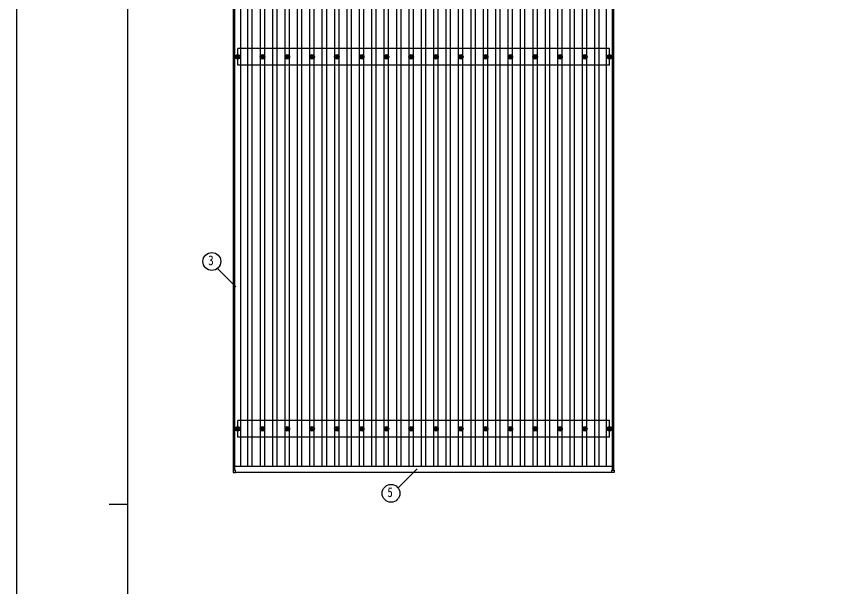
# Model space of a CAD drawing. Units: millimetres, scale not verified. Extents: x -12615 to 12615, y -8910 to 8910.
# Drawn here: x -12615 to -6020, y -290 to 4310 of the extents above; entities that cross this region are included whole.
import ezdxf
from ezdxf.enums import TextEntityAlignment as Align

# ---------------------------------------------------------------- set-up
doc = ezdxf.new("R2010")
doc.units = ezdxf.units.MM
doc.header["$LTSCALE"] = 40
for name, color, linetype in [('0-5_YKK_13', 4, 'Continuous'), ('0-6_YKK_A1', 4, 'Continuous'), ('0-7_YKK_D', 6, 'Continuous'), ('0-8_YKK_ZWAK', 7, 'Continuous')]:
    doc.layers.add(name, color=color, linetype=linetype)
doc.styles.add('ＭＳ ゴシック', font='')
doc.styles.get('ＭＳ ゴシック').set_extended_font_data('MS Gothic')

msp = doc.modelspace()

# ---------------------------------------------------------------- linework, layer by layer
at = {"layer": '0-5_YKK_13'}
for p, q in [((-10838.44, 3985.11), (-10834.02, 3985.11)), ((-10838.44, 3981.61), (-10834.02, 3981.61)), ((-10830.19, 3993.36), (-10830.19, 3988.95)), ((-10830.19, 3977.78), (-10830.19, 3973.37)), ((-10826.69, 3993.36), (-10826.69, 3988.95)), ((-10826.69, 3977.78), (-10826.69, 3973.37)), ((-10822.86, 3985.11), (-10818.44, 3985.11)), ((-10822.86, 3981.61), (-10818.44, 3981.61)), ((-10638.44, 3985.11), (-10634.02, 3985.11)), ((-10638.44, 3981.61), (-10634.02, 3981.61)), ((-10630.19, 3993.36), (-10630.19, 3988.95)), ((-10630.19, 3977.78), (-10630.19, 3973.37)), ((-10626.69, 3993.36), (-10626.69, 3988.95)), ((-10626.69, 3977.78), (-10626.69, 3973.37)), ((-10622.86, 3985.11), (-10618.44, 3985.11)), ((-10622.86, 3981.61), (-10618.44, 3981.61)), ((-10438.44, 3985.11), (-10434.02, 3985.11)), ((-10438.44, 3981.61), (-10434.02, 3981.61)), ((-10430.19, 3993.36), (-10430.19, 3988.95)), ((-10430.19, 3977.78), (-10430.19, 3973.37)), ((-10426.69, 3993.36), (-10426.69, 3988.95)), ((-10426.69, 3977.78), (-10426.69, 3973.37)), ((-10422.86, 3985.11), (-10418.44, 3985.11)), ((-10422.86, 3981.61), (-10418.44, 3981.61)), ((-10238.44, 3985.11), (-10234.02, 3985.11)), ((-10238.44, 3981.61), (-10234.02, 3981.61)), ((-10230.19, 3993.36), (-10230.19, 3988.95)), ((-10230.19, 3977.78), (-10230.19, 3973.37)), ((-10226.69, 3993.36), (-10226.69, 3988.95)), ((-10226.69, 3977.78), (-10226.69, 3973.37)), ((-10222.86, 3985.11), (-10218.44, 3985.11)), ((-10222.86, 3981.61), (-10218.44, 3981.61)), ((-10038.44, 3985.11), (-10034.02, 3985.11)), ((-10038.44, 3981.61), (-10034.02, 3981.61)), ((-10030.19, 3993.36), (-10030.19, 3988.95)), ((-10030.19, 3977.78), (-10030.19, 3973.37)), ((-10026.69, 3993.36), (-10026.69, 3988.95)), ((-10026.69, 3977.78), (-10026.69, 3973.37)), ((-10022.86, 3985.11), (-10018.44, 3985.11)), ((-10022.86, 3981.61), (-10018.44, 3981.61)), ((-9838.44, 3985.11), (-9834.02, 3985.11)), ((-9838.44, 3981.61), (-9834.02, 3981.61)), ((-9830.19, 3993.36), (-9830.19, 3988.95)), ((-9830.19, 3977.78), (-9830.19, 3973.37)), ((-9826.69, 3993.36), (-9826.69, 3988.95)), ((-9826.69, 3977.78), (-9826.69, 3973.37)), ((-9822.86, 3985.11), (-9818.44, 3985.11)), ((-9822.86, 3981.61), (-9818.44, 3981.61)), ((-9638.44, 3985.11), (-9634.02, 3985.11)), ((-9638.44, 3981.61), (-9634.02, 3981.61)), ((-9630.19, 3993.36), (-9630.19, 3988.95)), ((-9630.19, 3977.78), (-9630.19, 3973.37)), ((-9626.69, 3993.36), (-9626.69, 3988.95)), ((-9626.69, 3977.78), (-9626.69, 3973.37)), ((-9622.86, 3985.11), (-9618.44, 3985.11)), ((-9622.86, 3981.61), (-9618.44, 3981.61)), ((-9438.44, 3985.11), (-9434.02, 3985.11)), ((-9438.44, 3981.61), (-9434.02, 3981.61)), ((-9430.19, 3993.36), (-9430.19, 3988.95)), ((-9430.19, 3977.78), (-9430.19, 3973.37)), ((-9426.69, 3993.36), (-9426.69, 3988.95)), ((-9426.69, 3977.78), (-9426.69, 3973.37)), ((-9422.86, 3985.11), (-9418.44, 3985.11)), ((-9422.86, 3981.61), (-9418.44, 3981.61)), ((-9238.44, 3985.11), (-9234.02, 3985.11)), ((-9238.44, 3981.61), (-9234.02, 3981.61)), ((-9230.19, 3993.36), (-9230.19, 3988.95)), ((-9230.19, 3977.78), (-9230.19, 3973.37)), ((-9226.69, 3993.36), (-9226.69, 3988.95)), ((-9226.69, 3977.78), (-9226.69, 3973.37)), ((-9222.86, 3985.11), (-9218.44, 3985.11)), ((-9222.86, 3981.61), (-9218.44, 3981.61)), ((-9038.44, 3985.11), (-9034.02, 3985.11)), ((-9038.44, 3981.61), (-9034.02, 3981.61)), ((-9030.19, 3993.36), (-9030.19, 3988.95)), ((-9030.19, 3977.78), (-9030.19, 3973.37)), ((-9026.69, 3993.36), (-9026.69, 3988.95)), ((-9026.69, 3977.78), (-9026.69, 3973.37)), ((-9022.86, 3985.11), (-9018.44, 3985.11)), ((-9022.86, 3981.61), (-9018.44, 3981.61)), ((-8838.44, 3985.11), (-8834.02, 3985.11)), ((-8838.44, 3981.61), (-8834.02, 3981.61)), ((-8830.19, 3993.36), (-8830.19, 3988.95)), ((-8830.19, 3977.78), (-8830.19, 3973.37)), ((-8826.69, 3993.36), (-8826.69, 3988.95)), ((-8826.69, 3977.78), (-8826.69, 3973.37)), ((-8822.86, 3985.11), (-8818.44, 3985.11)), ((-8822.86, 3981.61), (-8818.44, 3981.61)), ((-8638.44, 3985.11), (-8634.02, 3985.11)), ((-8638.44, 3981.61), (-8634.02, 3981.61)), ((-8630.19, 3993.36), (-8630.19, 3988.95)), ((-8630.19, 3977.78), (-8630.19, 3973.37)), ((-8626.69, 3993.36), (-8626.69, 3988.95)), ((-8626.69, 3977.78), (-8626.69, 3973.37)), ((-8622.86, 3985.11), (-8618.44, 3985.11)), ((-8622.86, 3981.61), (-8618.44, 3981.61)), ((-8438.44, 3985.11), (-8434.02, 3985.11)), ((-8438.44, 3981.61), (-8434.02, 3981.61)), ((-8430.19, 3993.36), (-8430.19, 3988.95)), ((-8430.19, 3977.78), (-8430.19, 3973.37)), ((-8426.69, 3993.36), (-8426.69, 3988.95)), ((-8426.69, 3977.78), (-8426.69, 3973.37)), ((-8422.86, 3985.11), (-8418.44, 3985.11)), ((-8422.86, 3981.61), (-8418.44, 3981.61)), ((-8238.44, 3985.11), (-8234.02, 3985.11)), ((-8238.44, 3981.61), (-8234.02, 3981.61)), ((-8230.19, 3993.36), (-8230.19, 3988.95)), ((-8230.19, 3977.78), (-8230.19, 3973.37)), ((-8226.69, 3993.36), (-8226.69, 3988.95)), ((-8226.69, 3977.78), (-8226.69, 3973.37)), ((-8222.86, 3985.11), (-8218.44, 3985.11)), ((-8222.86, 3981.61), (-8218.44, 3981.61)), ((-8038.44, 3985.11), (-8034.02, 3985.11)), ((-8038.44, 3981.61), (-8034.02, 3981.61)), ((-8030.19, 3993.36), (-8030.19, 3988.95)), ((-8030.19, 3977.78), (-8030.19, 3973.37)), ((-8026.69, 3993.36), (-8026.69, 3988.95)), ((-8026.69, 3977.78), (-8026.69, 3973.37)), ((-8022.86, 3985.11), (-8018.44, 3985.11)), ((-8022.86, 3981.61), (-8018.44, 3981.61)), ((-7838.44, 3985.11), (-7834.02, 3985.11)), ((-7838.44, 3981.61), (-7834.02, 3981.61)), ((-7830.19, 3993.36), (-7830.19, 3988.95)), ((-7830.19, 3977.78), (-7830.19, 3973.37)), ((-7826.69, 3993.36), (-7826.69, 3988.95)), ((-7826.69, 3977.78), (-7826.69, 3973.37)), ((-7822.86, 3985.11), (-7818.44, 3985.11)), ((-7822.86, 3981.61), (-7818.44, 3981.61)), ((-10830.19, 993.36), (-10830.19, 988.95)), ((-10826.69, 993.36), (-10826.69, 988.95)), ((-10630.19, 993.36), (-10630.19, 988.95)), ((-10626.69, 993.36), (-10626.69, 988.95)), ((-10430.19, 993.36), (-10430.19, 988.95)), ((-10426.69, 993.36), (-10426.69, 988.95)), ((-10230.19, 993.36), (-10230.19, 988.95)), ((-10226.69, 993.36), (-10226.69, 988.95)), ((-10030.19, 993.36), (-10030.19, 988.95)), ((-10026.69, 993.36), (-10026.69, 988.95)), ((-9830.19, 993.36), (-9830.19, 988.95)), ((-9826.69, 993.36), (-9826.69, 988.95)), ((-9630.19, 993.36), (-9630.19, 988.95)), ((-9626.69, 993.36), (-9626.69, 988.95)), ((-9430.19, 993.36), (-9430.19, 988.95)), ((-9426.69, 993.36), (-9426.69, 988.95)), ((-9230.19, 993.36), (-9230.19, 988.95)), ((-9226.69, 993.36), (-9226.69, 988.95)), ((-9030.19, 993.36), (-9030.19, 988.95)), ((-9026.69, 993.36), (-9026.69, 988.95)), ((-8830.19, 993.36), (-8830.19, 988.95)), ((-8826.69, 993.36), (-8826.69, 988.95)), ((-8630.19, 993.36), (-8630.19, 988.95)), ((-8626.69, 993.36), (-8626.69, 988.95)), ((-8430.19, 993.36), (-8430.19, 988.95)), ((-8426.69, 993.36), (-8426.69, 988.95)), ((-8230.19, 993.36), (-8230.19, 988.95)), ((-8226.69, 993.36), (-8226.69, 988.95)), ((-8030.19, 993.36), (-8030.19, 988.95)), ((-8026.69, 993.36), (-8026.69, 988.95)), ((-7830.19, 993.36), (-7830.19, 988.95)), ((-7826.69, 993.36), (-7826.69, 988.95)), ((-10838.44, 985.11), (-10834.02, 985.11)), ((-10838.44, 981.61), (-10834.02, 981.61)), ((-10830.19, 977.78), (-10830.19, 973.37)), ((-10826.69, 977.78), (-10826.69, 973.37)), ((-10822.86, 985.11), (-10818.44, 985.11)), ((-10822.86, 981.61), (-10818.44, 981.61)), ((-10638.44, 985.11), (-10634.02, 985.11)), ((-10638.44, 981.61), (-10634.02, 981.61)), ((-10630.19, 977.78), (-10630.19, 973.37)), ((-10626.69, 977.78), (-10626.69, 973.37)), ((-10622.86, 985.11), (-10618.44, 985.11)), ((-10622.86, 981.61), (-10618.44, 981.61)), ((-10438.44, 985.11), (-10434.02, 985.11)), ((-10438.44, 981.61), (-10434.02, 981.61)), ((-10430.19, 977.78), (-10430.19, 973.37)), ((-10426.69, 977.78), (-10426.69, 973.37)), ((-10422.86, 985.11), (-10418.44, 985.11)), ((-10422.86, 981.61), (-10418.44, 981.61)), ((-10238.44, 985.11), (-10234.02, 985.11)), ((-10238.44, 981.61), (-10234.02, 981.61)), ((-10230.19, 977.78), (-10230.19, 973.37)), ((-10226.69, 977.78), (-10226.69, 973.37)), ((-10222.86, 985.11), (-10218.44, 985.11)), ((-10222.86, 981.61), (-10218.44, 981.61)), ((-10038.44, 985.11), (-10034.02, 985.11)), ((-10038.44, 981.61), (-10034.02, 981.61)), ((-10030.19, 977.78), (-10030.19, 973.37)), ((-10026.69, 977.78), (-10026.69, 973.37)), ((-10022.86, 985.11), (-10018.44, 985.11)), ((-10022.86, 981.61), (-10018.44, 981.61)), ((-9838.44, 985.11), (-9834.02, 985.11)), ((-9838.44, 981.61), (-9834.02, 981.61)), ((-9830.19, 977.78), (-9830.19, 973.37)), ((-9826.69, 977.78), (-9826.69, 973.37)), ((-9822.86, 985.11), (-9818.44, 985.11)), ((-9822.86, 981.61), (-9818.44, 981.61)), ((-9638.44, 985.11), (-9634.02, 985.11)), ((-9638.44, 981.61), (-9634.02, 981.61)), ((-9630.19, 977.78), (-9630.19, 973.37)), ((-9626.69, 977.78), (-9626.69, 973.37)), ((-9622.86, 985.11), (-9618.44, 985.11)), ((-9622.86, 981.61), (-9618.44, 981.61)), ((-9438.44, 985.11), (-9434.02, 985.11)), ((-9438.44, 981.61), (-9434.02, 981.61)), ((-9430.19, 977.78), (-9430.19, 973.37)), ((-9426.69, 977.78), (-9426.69, 973.37)), ((-9422.86, 985.11), (-9418.44, 985.11)), ((-9422.86, 981.61), (-9418.44, 981.61)), ((-9238.44, 985.11), (-9234.02, 985.11)), ((-9238.44, 981.61), (-9234.02, 981.61)), ((-9230.19, 977.78), (-9230.19, 973.37)), ((-9226.69, 977.78), (-9226.69, 973.37)), ((-9222.86, 985.11), (-9218.44, 985.11)), ((-9222.86, 981.61), (-9218.44, 981.61)), ((-9038.44, 985.11), (-9034.02, 985.11)), ((-9038.44, 981.61), (-9034.02, 981.61)), ((-9030.19, 977.78), (-9030.19, 973.37)), ((-9026.69, 977.78), (-9026.69, 973.37)), ((-9022.86, 985.11), (-9018.44, 985.11)), ((-9022.86, 981.61), (-9018.44, 981.61)), ((-8838.44, 985.11), (-8834.02, 985.11)), ((-8838.44, 981.61), (-8834.02, 981.61)), ((-8830.19, 977.78), (-8830.19, 973.37)), ((-8826.69, 977.78), (-8826.69, 973.37)), ((-8822.86, 985.11), (-8818.44, 985.11)), ((-8822.86, 981.61), (-8818.44, 981.61)), ((-8638.44, 985.11), (-8634.02, 985.11)), ((-8638.44, 981.61), (-8634.02, 981.61)), ((-8630.19, 977.78), (-8630.19, 973.37)), ((-8626.69, 977.78), (-8626.69, 973.37)), ((-8622.86, 985.11), (-8618.44, 985.11)), ((-8622.86, 981.61), (-8618.44, 981.61)), ((-8438.44, 985.11), (-8434.02, 985.11)), ((-8438.44, 981.61), (-8434.02, 981.61)), ((-8430.19, 977.78), (-8430.19, 973.37)), ((-8426.69, 977.78), (-8426.69, 973.37)), ((-8422.86, 985.11), (-8418.44, 985.11)), ((-8422.86, 981.61), (-8418.44, 981.61)), ((-8238.44, 985.11), (-8234.02, 985.11)), ((-8238.44, 981.61), (-8234.02, 981.61)), ((-8230.19, 977.78), (-8230.19, 973.37)), ((-8226.69, 977.78), (-8226.69, 973.37)), ((-8222.86, 985.11), (-8218.44, 985.11)), ((-8222.86, 981.61), (-8218.44, 981.61)), ((-8038.44, 985.11), (-8034.02, 985.11)), ((-8038.44, 981.61), (-8034.02, 981.61)), ((-8030.19, 977.78), (-8030.19, 973.37)), ((-8026.69, 977.78), (-8026.69, 973.37)), ((-8022.86, 985.11), (-8018.44, 985.11)), ((-8022.86, 981.61), (-8018.44, 981.61)), ((-7838.44, 985.11), (-7834.02, 985.11)), ((-7838.44, 981.61), (-7834.02, 981.61)), ((-7830.19, 977.78), (-7830.19, 973.37)), ((-7826.69, 977.78), (-7826.69, 973.37)), ((-7822.86, 985.11), (-7818.44, 985.11)), ((-7822.86, 981.61), (-7818.44, 981.61)), ((-10866.74, 649.26), (-10866.74, 631.26)), ((-10847.74, 650.26), (-10865.74, 650.26)), ((-10865.74, 630.26), (-10847.74, 630.26)), ((-10846.74, 631.26), (-10846.74, 649.26)), ((-7810.14, 631.26), (-7810.14, 649.26)), ((-7809.14, 650.26), (-7791.14, 650.26)), ((-7791.14, 630.26), (-7809.14, 630.26)), ((-7790.14, 649.26), (-7790.14, 631.26))]:
    msp.add_line(p, q, dxfattribs=at)
for centre, radius in [((-10828.44, 3983.36), 18.25), ((-10828.44, 3983.36), 10.15), ((-10828.44, 3983.36), 5.85), ((-10828.44, 3983.36), 5.25), ((-10628.44, 3983.36), 18.25), ((-10628.44, 3983.36), 10.15), ((-10628.44, 3983.36), 5.85), ((-10628.44, 3983.36), 5.25), ((-10428.44, 3983.36), 18.25), ((-10428.44, 3983.36), 10.15), ((-10428.44, 3983.36), 5.85), ((-10428.44, 3983.36), 5.25), ((-10228.44, 3983.36), 18.25), ((-10228.44, 3983.36), 10.15), ((-10228.44, 3983.36), 5.85), ((-10228.44, 3983.36), 5.25), ((-10028.44, 3983.36), 18.25), ((-10028.44, 3983.36), 10.15), ((-10028.44, 3983.36), 5.85), ((-10028.44, 3983.36), 5.25), ((-9828.44, 3983.36), 18.25), ((-9828.44, 3983.36), 10.15), ((-9828.44, 3983.36), 5.85), ((-9828.44, 3983.36), 5.25), ((-9628.44, 3983.36), 18.25), ((-9628.44, 3983.36), 10.15), ((-9628.44, 3983.36), 5.85), ((-9628.44, 3983.36), 5.25), ((-9428.44, 3983.36), 18.25), ((-9428.44, 3983.36), 10.15), ((-9428.44, 3983.36), 5.85), ((-9428.44, 3983.36), 5.25), ((-9228.44, 3983.36), 18.25), ((-9228.44, 3983.36), 10.15), ((-9228.44, 3983.36), 5.85), ((-9228.44, 3983.36), 5.25), ((-9028.44, 3983.36), 18.25), ((-9028.44, 3983.36), 10.15), ((-9028.44, 3983.36), 5.85), ((-9028.44, 3983.36), 5.25), ((-8828.44, 3983.36), 18.25), ((-8828.44, 3983.36), 10.15), ((-8828.44, 3983.36), 5.85), ((-8828.44, 3983.36), 5.25), ((-8628.44, 3983.36), 18.25), ((-8628.44, 3983.36), 10.15), ((-8628.44, 3983.36), 5.85), ((-8628.44, 3983.36), 5.25), ((-8428.44, 3983.36), 18.25), ((-8428.44, 3983.36), 10.15), ((-8428.44, 3983.36), 5.85), ((-8428.44, 3983.36), 5.25), ((-8228.44, 3983.36), 18.25), ((-8228.44, 3983.36), 10.15), ((-8228.44, 3983.36), 5.85), ((-8228.44, 3983.36), 5.25), ((-8028.44, 3983.36), 18.25), ((-8028.44, 3983.36), 10.15), ((-8028.44, 3983.36), 5.85), ((-8028.44, 3983.36), 5.25), ((-7828.44, 3983.36), 18.25), ((-7828.44, 3983.36), 10.15), ((-7828.44, 3983.36), 5.85), ((-7828.44, 3983.36), 5.25), ((-10828.44, 983.36), 18.25), ((-10828.44, 983.36), 10.15), ((-10628.44, 983.36), 18.25), ((-10628.44, 983.36), 10.15), ((-10428.44, 983.36), 18.25), ((-10428.44, 983.36), 10.15), ((-10228.44, 983.36), 18.25), ((-10228.44, 983.36), 10.15), ((-10028.44, 983.36), 18.25), ((-10028.44, 983.36), 10.15), ((-9828.44, 983.36), 18.25), ((-9828.44, 983.36), 10.15), ((-9628.44, 983.36), 18.25), ((-9628.44, 983.36), 10.15), ((-9428.44, 983.36), 18.25), ((-9428.44, 983.36), 10.15), ((-9228.44, 983.36), 18.25), ((-9228.44, 983.36), 10.15), ((-9028.44, 983.36), 18.25), ((-9028.44, 983.36), 10.15), ((-8828.44, 983.36), 18.25), ((-8828.44, 983.36), 10.15), ((-8628.44, 983.36), 18.25), ((-8628.44, 983.36), 10.15), ((-8428.44, 983.36), 18.25), ((-8428.44, 983.36), 10.15), ((-8228.44, 983.36), 18.25), ((-8228.44, 983.36), 10.15), ((-8028.44, 983.36), 18.25), ((-8028.44, 983.36), 10.15), ((-7828.44, 983.36), 18.25), ((-7828.44, 983.36), 10.15), ((-10828.44, 983.36), 5.85), ((-10828.44, 983.36), 5.25), ((-10628.44, 983.36), 5.85), ((-10628.44, 983.36), 5.25), ((-10428.44, 983.36), 5.85), ((-10428.44, 983.36), 5.25), ((-10228.44, 983.36), 5.85), ((-10228.44, 983.36), 5.25), ((-10028.44, 983.36), 5.85), ((-10028.44, 983.36), 5.25), ((-9828.44, 983.36), 5.85), ((-9828.44, 983.36), 5.25), ((-9628.44, 983.36), 5.85), ((-9628.44, 983.36), 5.25), ((-9428.44, 983.36), 5.85), ((-9428.44, 983.36), 5.25), ((-9228.44, 983.36), 5.85), ((-9228.44, 983.36), 5.25), ((-9028.44, 983.36), 5.85), ((-9028.44, 983.36), 5.25), ((-8828.44, 983.36), 5.85), ((-8828.44, 983.36), 5.25), ((-8628.44, 983.36), 5.85), ((-8628.44, 983.36), 5.25), ((-8428.44, 983.36), 5.85), ((-8428.44, 983.36), 5.25), ((-8228.44, 983.36), 5.85), ((-8228.44, 983.36), 5.25), ((-8028.44, 983.36), 5.85), ((-8028.44, 983.36), 5.25), ((-7828.44, 983.36), 5.85), ((-7828.44, 983.36), 5.25)]:
    msp.add_circle(centre, radius, dxfattribs=at)
for centre, start, end in [((-10865.74, 649.26), 90, 180), ((-10865.74, 631.26), 180, 270), ((-10847.74, 649.26), 0, 90), ((-10847.74, 631.26), 270, 0), ((-7809.14, 649.26), 90, 180), ((-7809.14, 631.26), 180, 270), ((-7791.14, 649.26), 0, 90), ((-7791.14, 631.26), 270, 0)]:
    msp.add_arc(centre, 1, start, end, dxfattribs=at)
at = {"layer": '0-6_YKK_A1'}
for p, q in [((-10863.44, 650.26), (-10863.44, 7308.3)), ((-10851.44, 650.26), (-10851.44, 7308.3)), ((-10803.44, 681.55), (-10803.44, 7284.94)), ((-10745.94, 681.55), (-10745.94, 7284.94)), ((-10710.94, 681.55), (-10710.94, 7284.94)), ((-10545.94, 681.55), (-10545.94, 7284.94)), ((-10510.94, 681.55), (-10510.94, 7284.94)), ((-10345.94, 681.55), (-10345.94, 7284.94)), ((-10310.94, 681.55), (-10310.94, 7284.94)), ((-10145.94, 681.55), (-10145.94, 7284.94)), ((-10110.94, 681.55), (-10110.94, 7284.94)), ((-9945.94, 681.55), (-9945.94, 7284.94)), ((-9910.94, 681.55), (-9910.94, 7284.94)), ((-9745.94, 681.55), (-9745.94, 7284.94)), ((-9710.94, 681.55), (-9710.94, 7284.94)), ((-9545.94, 681.55), (-9545.94, 7284.94)), ((-9510.94, 681.55), (-9510.94, 7284.94)), ((-9345.94, 681.55), (-9345.94, 7284.94)), ((-9310.94, 681.55), (-9310.94, 7284.94)), ((-9145.94, 681.55), (-9145.94, 7284.94)), ((-9110.94, 681.55), (-9110.94, 7284.94)), ((-8945.94, 681.55), (-8945.94, 7284.94)), ((-8910.94, 681.55), (-8910.94, 7284.94)), ((-8745.94, 681.55), (-8745.94, 7284.94)), ((-8710.94, 681.55), (-8710.94, 7284.94)), ((-8545.94, 681.55), (-8545.94, 7284.94)), ((-8510.94, 681.55), (-8510.94, 7284.94)), ((-8345.94, 681.55), (-8345.94, 7284.94)), ((-8310.94, 681.55), (-8310.94, 7284.94)), ((-8145.94, 681.55), (-8145.94, 7284.94)), ((-8110.94, 681.55), (-8110.94, 7284.94)), ((-7945.94, 681.55), (-7945.94, 7284.94)), ((-7910.94, 681.55), (-7910.94, 7284.94)), ((-7853.44, 681.55), (-7853.44, 7284.94)), ((-7805.44, 650.26), (-7805.44, 7308.3)), ((-7793.44, 650.26), (-7793.44, 7308.3)), ((-10645.94, 3988.54), (-10645.94, 6978.19)), ((-10610.94, 3988.54), (-10610.94, 6978.19)), ((-10445.94, 3988.54), (-10445.94, 6978.19)), ((-10410.94, 3988.54), (-10410.94, 6978.19)), ((-10245.94, 3988.54), (-10245.94, 6978.19)), ((-10210.94, 3988.54), (-10210.94, 6978.19)), ((-10045.94, 3988.54), (-10045.94, 6978.19)), ((-10010.94, 3988.54), (-10010.94, 6978.19)), ((-9845.94, 3988.54), (-9845.94, 6978.19)), ((-9810.94, 3988.54), (-9810.94, 6978.19)), ((-9645.94, 3988.54), (-9645.94, 6978.19)), ((-9610.94, 3988.54), (-9610.94, 6978.19)), ((-9445.94, 3988.54), (-9445.94, 6978.19)), ((-9410.94, 3988.54), (-9410.94, 6978.19)), ((-9245.94, 3988.54), (-9245.94, 6978.19)), ((-9210.94, 3988.54), (-9210.94, 6978.19)), ((-9045.94, 3988.54), (-9045.94, 6978.19)), ((-9010.94, 3988.54), (-9010.94, 6978.19)), ((-8845.94, 3988.54), (-8845.94, 6978.19)), ((-8810.94, 3988.54), (-8810.94, 6978.19)), ((-8645.94, 3988.54), (-8645.94, 6978.19)), ((-8610.94, 3988.54), (-8610.94, 6978.19)), ((-8445.94, 3988.54), (-8445.94, 6978.19)), ((-8410.94, 3988.54), (-8410.94, 6978.19)), ((-8245.94, 3988.54), (-8245.94, 6978.19)), ((-8210.94, 3988.54), (-8210.94, 6978.19)), ((-8045.94, 3988.54), (-8045.94, 6978.19)), ((-8010.94, 3988.54), (-8010.94, 6978.19)), ((-7828.44, 4050.36), (-10828.44, 4050.36)), ((-10828.44, 3916.36), (-10828.44, 4050.36)), ((-7828.44, 3916.36), (-7828.44, 4050.36)), ((-10645.94, 988.54), (-10645.94, 3978.19)), ((-10610.94, 988.54), (-10610.94, 3978.19)), ((-10445.94, 988.54), (-10445.94, 3978.19)), ((-10410.94, 988.54), (-10410.94, 3978.19)), ((-10245.94, 988.54), (-10245.94, 3978.19)), ((-10210.94, 988.54), (-10210.94, 3978.19)), ((-10045.94, 988.54), (-10045.94, 3978.19)), ((-10010.94, 988.54), (-10010.94, 3978.19)), ((-9845.94, 988.54), (-9845.94, 3978.19)), ((-9810.94, 988.54), (-9810.94, 3978.19)), ((-9645.94, 988.54), (-9645.94, 3978.19)), ((-9610.94, 988.54), (-9610.94, 3978.19)), ((-9445.94, 988.54), (-9445.94, 3978.19)), ((-9410.94, 988.54), (-9410.94, 3978.19)), ((-9245.94, 988.54), (-9245.94, 3978.19)), ((-9210.94, 988.54), (-9210.94, 3978.19)), ((-9045.94, 988.54), (-9045.94, 3978.19)), ((-9010.94, 988.54), (-9010.94, 3978.19)), ((-8845.94, 988.54), (-8845.94, 3978.19)), ((-8810.94, 988.54), (-8810.94, 3978.19)), ((-8645.94, 988.54), (-8645.94, 3978.19)), ((-8610.94, 988.54), (-8610.94, 3978.19)), ((-8445.94, 988.54), (-8445.94, 3978.19)), ((-8410.94, 988.54), (-8410.94, 3978.19)), ((-8245.94, 988.54), (-8245.94, 3978.19)), ((-8210.94, 988.54), (-8210.94, 3978.19)), ((-8045.94, 988.54), (-8045.94, 3978.19)), ((-8010.94, 988.54), (-8010.94, 3978.19)), ((-7828.44, 3916.36), (-10828.44, 3916.36)), ((-7828.44, 1050.36), (-10828.44, 1050.36)), ((-10828.44, 916.36), (-10828.44, 1050.36)), ((-7828.44, 916.36), (-7828.44, 1050.36)), ((-10645.94, 681.55), (-10645.94, 978.19)), ((-10610.94, 681.55), (-10610.94, 978.19)), ((-10445.94, 681.55), (-10445.94, 978.19)), ((-10410.94, 681.55), (-10410.94, 978.19)), ((-10245.94, 681.55), (-10245.94, 978.19)), ((-10210.94, 681.55), (-10210.94, 978.19)), ((-10045.94, 681.55), (-10045.94, 978.19)), ((-10010.94, 681.55), (-10010.94, 978.19)), ((-9845.94, 681.55), (-9845.94, 978.19)), ((-9810.94, 681.55), (-9810.94, 978.19)), ((-9645.94, 681.55), (-9645.94, 978.19)), ((-9610.94, 681.55), (-9610.94, 978.19)), ((-9445.94, 681.55), (-9445.94, 978.19)), ((-9410.94, 681.55), (-9410.94, 978.19)), ((-9245.94, 681.55), (-9245.94, 978.19)), ((-9210.94, 681.55), (-9210.94, 978.19)), ((-9045.94, 681.55), (-9045.94, 978.19)), ((-9010.94, 681.55), (-9010.94, 978.19)), ((-8845.94, 681.55), (-8845.94, 978.19)), ((-8810.94, 681.55), (-8810.94, 978.19)), ((-8645.94, 681.55), (-8645.94, 978.19)), ((-8610.94, 681.55), (-8610.94, 978.19)), ((-8445.94, 681.55), (-8445.94, 978.19)), ((-8410.94, 681.55), (-8410.94, 978.19)), ((-8245.94, 681.55), (-8245.94, 978.19)), ((-8210.94, 681.55), (-8210.94, 978.19)), ((-8045.94, 681.55), (-8045.94, 978.19)), ((-8010.94, 681.55), (-8010.94, 978.19)), ((-7828.44, 916.36), (-10828.44, 916.36)), ((-10851.44, 681.55), (-7805.44, 681.55)), ((-10846.74, 633.56), (-7810.14, 633.56))]:
    msp.add_line(p, q, dxfattribs=at)
at = {"layer": '0-7_YKK_D'}
for p, q in [((-10992.36, 2276.76), (-10843.56, 2127.97)), ((-9534.67, 506.65), (-9381.34, 659.99))]:
    msp.add_line(p, q, dxfattribs=at)
for centre in [(-11037.33, 2332.98), (-9591.73, 462.73)]:
    msp.add_circle(centre, 72, dxfattribs=at)
at = {"layer": '0-8_YKK_ZWAK'}
for p, q in [((-11714.94, -7575), (-11714.94, 8325)), ((-11864.94, 375), (-11714.94, 375))]:
    msp.add_line(p, q, dxfattribs=at)
msp.add_lwpolyline([(-12615, -8910), (12615, -8910), (12615, 8910), (-12615, 8910)], close=True, dxfattribs=at)

# ---------------------------------------------------------------- texts
at = {"layer": '0-7_YKK_D', "style": 'ＭＳ ゴシック', "width": 0.8}
for s, p in [('3', (-11066.13, 2278.98)), ('5', (-9620.53, 408.73))]:
    msp.add_text(s, height=79.18, dxfattribs=at).set_placement(p, align=Align.BOTTOM_LEFT)

doc.saveas('drawing.dxf')
